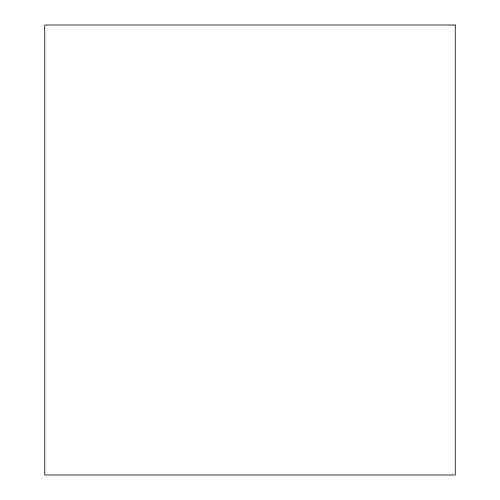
<?xml version="1.0" encoding="UTF-8"?>
<svg xmlns="http://www.w3.org/2000/svg" width="500" height="500" viewBox="0 0 500 500"><rect width="100%" height="100%" fill="white"/><g stroke="black" fill="none" stroke-linecap="round" stroke-linejoin="round"><path stroke-width="0.75" d="M455.238 25L44.763 25L44.763 475L455.238 475L455.238 25"/></g></svg>
